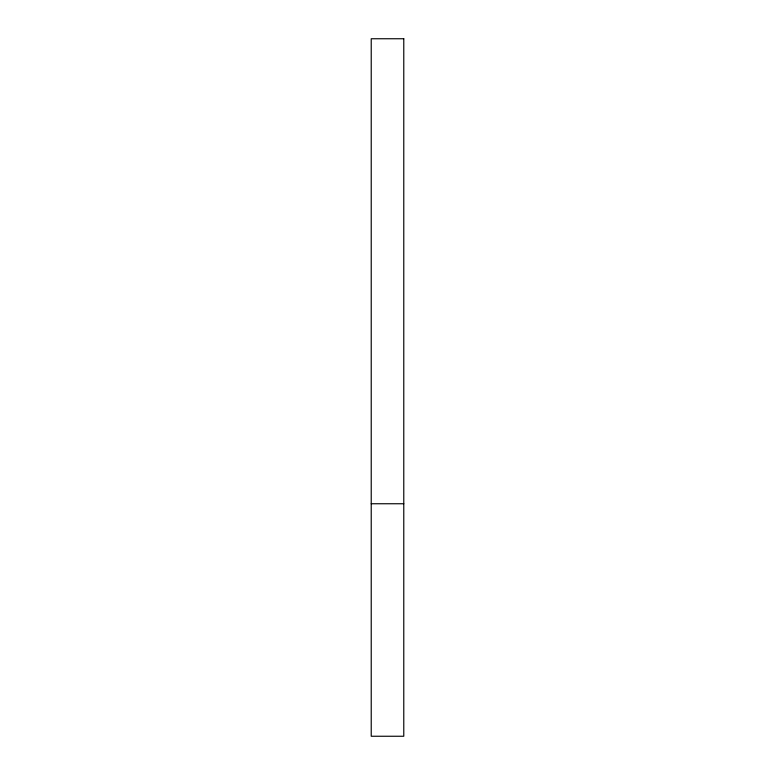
<?xml version="1.0" encoding="UTF-8"?>
<svg xmlns="http://www.w3.org/2000/svg" width="775" height="775" viewBox="0 0 775 775"><rect width="100%" height="100%" fill="white"/><g stroke="black" fill="none" stroke-linecap="round" stroke-linejoin="round"><path stroke-width="1.16" d="M371.225 503.75L403.775 503.75M403.775 38.75L371.225 38.75L371.225 736.25L403.775 736.25L403.775 38.75"/></g></svg>
